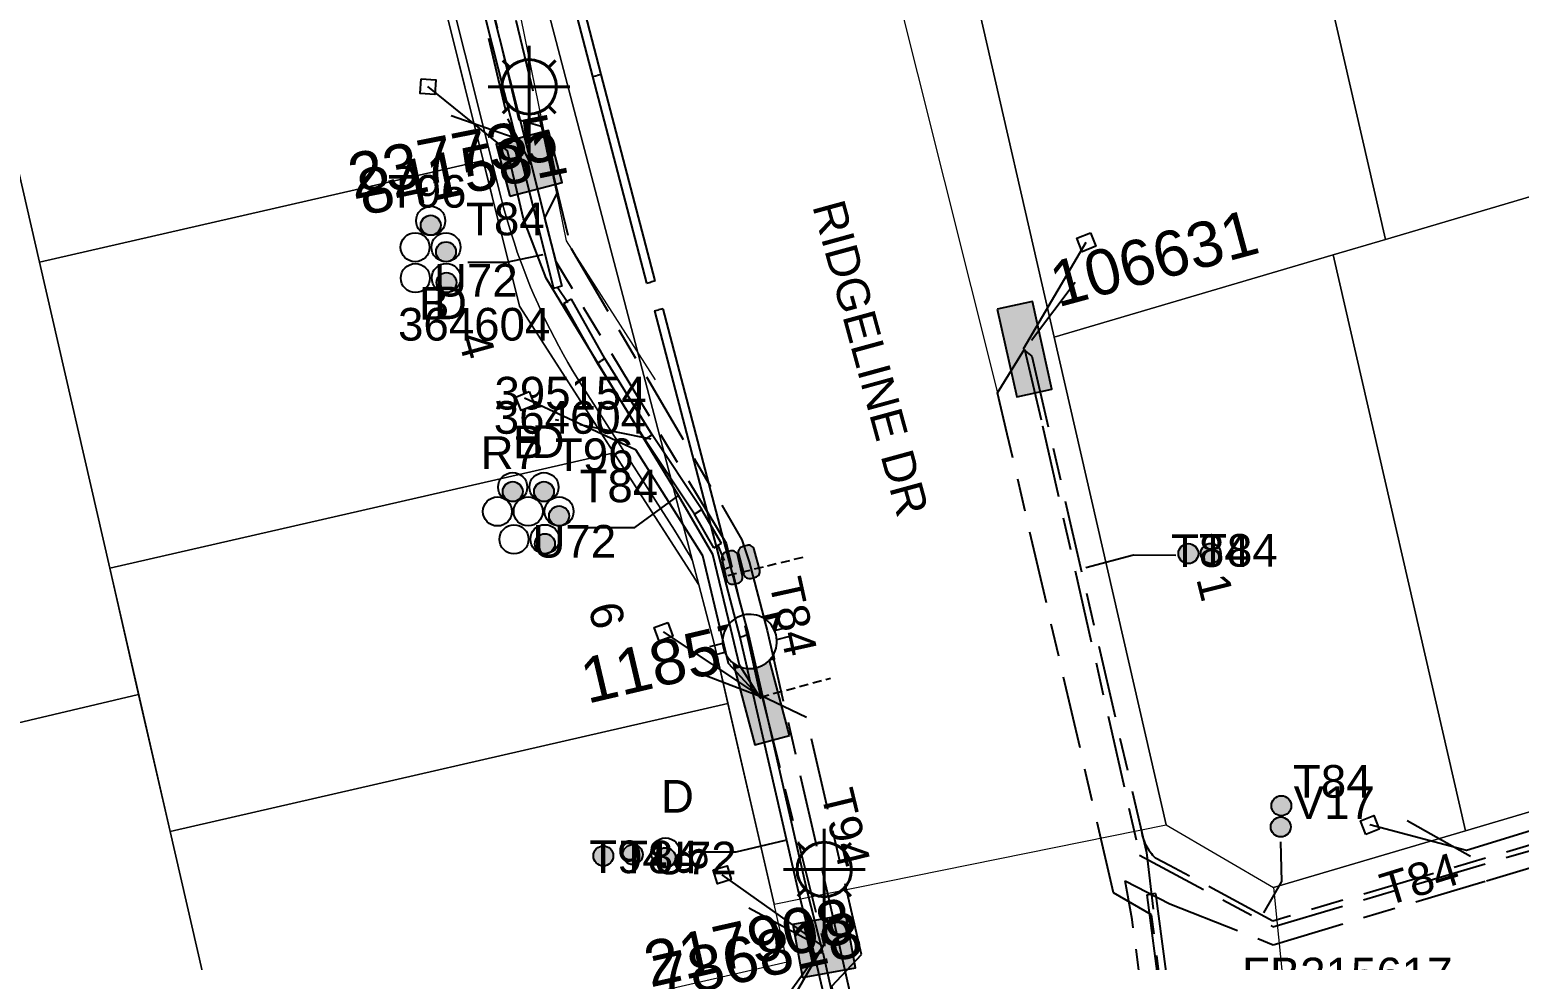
# Model space of a CAD drawing. Header units: metres. Extents: x 303957 to 307239, y 6268736 to 6272503.
# Drawn here: x 305630.4 to 305712.5, y 6269587.2 to 6269638.4 of the extents above; entities that cross this region are included whole.
import ezdxf
from ezdxf.enums import TextEntityAlignment as Align

# ---------------------------------------------------------------- set-up
doc = ezdxf.new("R2010")
doc.units = ezdxf.units.M
doc.linetypes.add('Cable Exist UG', pattern=[8.2, 4, -1.2, 1.8, -1.2])
doc.linetypes.add('DASHED', pattern=[0.75, 0.5, -0.25])
doc.layers.get('0').update_dxf_attribs({"color": 6})
for name, color, linetype, lineweight in [('Cadastre Land Parcels_SP_EXT', 9, 'Continuous', 5), ('Cadastre Roads_SP_EXT', 9, 'Continuous', 5), ('Cadastre Roads_SP_NEW', 2, 'Continuous', 5)]:
    doc.layers.add(name, color=color, linetype=linetype, lineweight=lineweight)
for name, color, linetype in [('Duct_SP_EXT', 7, 'Continuous'), ('Equip_HV_EXT', 7, 'Continuous'), ('Equip_LV_EXT', 7, 'Continuous'), ('Equip_SP_SL_EXT', 7, 'Continuous'), ('Mains_HV_EXT', 7, 'Continuous'), ('Mains_LV_EXT', 7, 'Continuous'), ('Mains_SL_EXT', 7, 'Continuous'), ('Services_SP_EXT', 7, 'Continuous'), ('SupportsUG_SP_LV_EXT', 7, 'Continuous'), ('SupportsUG_SP_LV_SL_EXT', 7, 'Continuous'), ('Trench_SP_EXT', 7, 'Continuous')]:
    doc.layers.add(name, color=color, linetype=linetype)
doc.layers.add('UNKNOWN_FEATURES', color=1, linetype='DASHED', plot=False)
doc.styles.add('COLUMN_LABEL', font='arial.ttf')
doc.styles.add('iecARIAL', font='arial.ttf', dxfattribs={"height": 2})
doc.styles.add('POLE_LABEL', font='arial.ttf')
doc.styles.get("Standard").update_dxf_attribs({"font": 'arial.ttf'})

# ---------------------------------------------------------------- blocks, each defined once
blk = doc.blocks.new('COLUMN_EXT')
blk.add_hatch(color=256).paths.add_polyline_path([(-1.485, 1.485), (-1.485, -1.485), (1.485, -1.485), (1.485, 1.485)])
blk.add_lwpolyline([(-1.485, -1.485), (1.485, -1.485), (1.485, 1.485), (-1.485, 1.485)], close=True)
for tag, height, style, flags, p in [('ASSET_NUM', 2.5, 'COLUMN_LABEL', 8, (2, 2)), ('STRUCTURE_PLANT_NUMBER', 0.2, 'POLE_LABEL', 9, (1.813, 0.031)), ('STREET_CODE', 0.2, 'COLUMN_LABEL', 9, (1.813, -0.2))]:
    blk.add_attdef(tag, text='', height=height, dxfattribs=dict(style=style, flags=flags)).set_placement(p, align=Align.MIDDLE_LEFT)
at = {"flags": 9}
for tag, p in [('OWNED_BY', (1.813, -0.6)), ('STATE', (1.813, -0.8)), ('COLUMN_TYPE', (1.813, -0.4)), ('STREETNAME', (1.813, -1.6)), ('USAGE', (1.813, -1)), ('LEGEND', (1.813, -1.2)), ('LOCATION', (1.813, -1.4)), ('SUBURB', (1.813, -1.8)), ('NOTES', (1.813, -2))]:
    blk.add_attdef(tag, text='', height=0.2, dxfattribs=at).set_placement(p, align=Align.MIDDLE_LEFT)
at = {"flags": 1}
blk.add_attdef('Z', (1.813, -2.351), '', height=0.2, dxfattribs=at)
blk = doc.blocks.new('PILLAR_EXT')
blk.add_hatch(color=256).paths.add_polyline_path([(-2.475, 0.99), (-2.475, -0.99), (2.475, -0.99), (2.475, 0.99)])
blk.add_lwpolyline([(-2.475, -0.99), (2.475, -0.99), (2.475, 0.99), (-2.475, 0.99)], close=True)
at = {"style": 'iecARIAL', "flags": 8}
blk.add_attdef('ASSET_NUM', (1.5, 3.5), '', height=2.5, dxfattribs=at)
for tag, p, flags in [('OWNED_BY', (0, -0.2), 9), ('STATE', (0, -0.4), 9), ('SUPPORT_TYPE', (0, -0.6), 9), ('USAGE', (0, -0.8), 9), ('LEGEND', (0, -1), 9), ('STREETNAME', (0, -1.8), 9), ('LOCATION', (0, -1.2), 9), ('NOTES', (0, -1.4), 9), ('PARENT', (0, -1.6), 9), ('SUBURB', (0, -2), 1)]:
    blk.add_attdef(tag, p, '', height=0.2, dxfattribs=dict(flags=flags))
blk = doc.blocks.new('DUCT_EXT')
blk.add_circle((0, 0.8), 0.8)
at = {"flags": 1}
blk.add_attdef('Z', (0, 0), '', height=0.2, dxfattribs=at)
at = {"flags": 9}
for tag, p in [('DUCT_CODE', (0, 0)), ('XSECT_TYPE', (0, -0.2)), ('STATE', (0, -0.6)), ('FB_REFERENCE', (0, -0.4)), ('NOTES', (0, -0.8))]:
    blk.add_attdef(tag, text='', height=0.2, dxfattribs=at).set_placement(p, align=Align.MIDDLE_LEFT)
blk = doc.blocks.new('SL_LANTERN_EXT')
at = {"lineweight": 40}
for p, q in [((0, 1.968), (0, 6.468)), ((-1.459, 5.676), (-1.061, 5.278)), ((1.458, 5.676), (1.06, 5.278)), ((-2.25, 4.218), (2.25, 4.218)), ((-1.459, 2.759), (-1.061, 3.157)), ((0, 0), (0, 2.721)), ((1.458, 2.759), (1.06, 3.157))]:
    blk.add_line(p, q, dxfattribs=at)
blk.add_circle((0, 4.218), 1.5, dxfattribs=at)
at = {"style": 'iecARIAL', "flags": 8}
blk.add_attdef('ASSET_NUM', (1.5, 1.5), '', height=2.5, dxfattribs=at)
for tag, p, height, flags in [('CONSTRUCTED_VOLTAGE', (0.981, -0.653), 0.2, 9), ('CONTROL_TYPE', (0.981, -0.853), 0.2, 9), ('LNUMBER', (2.181, -3.253), 2.5, 8), ('OPERATING_VOLTAGE', (0.981, -1.653), 0.2, 9), ('LANTERN_PURPOSE', (0.981, -1.053), 0.2, 9), ('LANTERN_TYPE', (0.981, -1.253), 0.2, 9), ('NO_PHASES', (0.981, -1.453), 0.2, 9), ('ORIENTATION', (0.981, -1.853), 0.2, 9), ('OWNED_BY', (0.981, -2.053), 0.2, 9), ('STATE', (0.981, -2.253), 0.2, 9), ('CEXIST', (0.981, -2.653), 0.2, 9), ('USAGE', (0.981, -2.453), 0.2, 9), ('CNEW', (0.981, -2.853), 0.2, 9), ('CNUMBER', (0.981, -3.053), 0.2, 9), ('CREMOVE', (0.981, -3.253), 0.2, 9), ('CREPLACE', (0.981, -3.453), 0.2, 9), ('LKINGHEIGHT', (0.981, -3.653), 0.2, 9), ('LBRACKET', (0.981, -3.853), 0.2, 9), ('LBRACKETVOCAB', (0.981, -4.053), 0.2, 9), ('LCATEGORY', (0.981, -4.253), 0.2, 9), ('LCHARGE1', (0.981, -4.453), 0.2, 9), ('LCHARGE1PERCENT', (0.981, -4.653), 0.2, 9), ('LCHARGE2', (0.981, -4.853), 0.2, 9), ('LCHARGE2PERCENT', (0.981, -5.053), 0.2, 9), ('LCHARGE3', (0.981, -5.253), 0.2, 9), ('LCHARGE3PERCENT', (0.981, -5.453), 0.2, 9), ('LEXIST', (0.981, -5.653), 0.2, 9), ('LLAMP', (0.981, -5.853), 0.2, 9), ('LLAMPVOCAB', (0.981, -6.053), 0.2, 9), ('LMAST', (0.981, -6.253), 0.2, 9), ('LMASTVOCAB', (0.981, -6.453), 0.2, 9), ('LNEW', (0.981, -6.653), 0.2, 9), ('LANTNUMBER', (0.981, -6.853), 0.2, 9), ('LOUTREACH', (0.981, -7.253), 0.2, 9), ('LOUTREACHVOCAB', (0.981, -7.453), 0.2, 9), ('LRATECODE', (0.981, -7.653), 0.2, 9), ('LREMOVE', (0.981, -7.853), 0.2, 9), ('LREPLACE', (0.981, -8.053), 0.2, 9), ('LTYPE', (0.981, -8.253), 0.2, 9), ('LTYPEVOCAB', (0.981, -8.453), 0.2, 9), ('LEGEND', (0.981, -8.653), 0.2, 9), ('LOCATION', (0.981, -8.853), 0.2, 9), ('NOTES', (0.981, -9.053), 0.2, 9), ('STREETNAME', (0.981, -9.253), 0.2, 9), ('SUBURB', (0.981, -9.453), 0.2, 1)]:
    blk.add_attdef(tag, p, '', height=height, dxfattribs=dict(flags=flags))
blk = doc.blocks.new('CCP_EXT')
at = {"flags": 9}
for tag, p in [('USAGE', (0, -1.2)), ('LEGEND', (0, -1.4)), ('LIFE_SUPPORT', (0, -1.6)), ('STATE', (0, -1.8)), ('NOTES', (0, -2))]:
    blk.add_attdef(tag, text='', height=0.2, dxfattribs=at).set_placement(p, align=Align.MIDDLE_LEFT)
blk.add_wipeout([(0, 0.566), (0.566, 0), (0, -0.566), (-0.566, 0)])
blk.add_lwpolyline([(-0.566, 0), (0, 0.566), (0.566, 0), (0, -0.566), (-0.566, 0)])
at = {"flags": 1}
blk.add_attdef('Z', (0, 0), '', height=0.2, dxfattribs=at)
at = {"flags": 9}
for tag, p in [('CCP_TYPE', (0, 0)), ('OPERATING_VOLTAGE', (0, -0.6)), ('ORIENTATION', (0, -0.8)), ('CONSTRUCTED_VOLTAGE', (0, -0.2)), ('NO_PHASES', (0, -0.4)), ('OWNED_BY', (0, -1))]:
    blk.add_attdef(tag, text='', height=0.2, dxfattribs=at).set_placement(p, align=Align.MIDDLE_LEFT)
blk = doc.blocks.new('LV_STJ_EXT')
h = blk.add_hatch(color=256)
edge = h.paths.add_edge_path()
edge.add_ellipse((-0.586, 0.131), major_axis=(0.226, 0.226), ratio=1, start_angle=44.99996, end_angle=135)
edge.add_line((-0.906, 0.131), (-0.906, -0.131))
edge.add_ellipse((-0.586, -0.131), major_axis=(0.226, 0.226), ratio=1, start_angle=134.99996, end_angle=225)
edge.add_line((-0.586, -0.451), (0.586, -0.451))
edge.add_ellipse((0.586, -0.131), major_axis=(-0.226, 0.226), ratio=1, start_angle=134.99996, end_angle=225)
edge.add_line((0.906, -0.131), (0.906, 0.131))
edge.add_ellipse((0.586, 0.131), major_axis=(-0.226, 0.226), ratio=1, start_angle=224.99996, end_angle=315)
edge.add_line((0.586, 0.451), (-0.586, 0.451))
blk.add_lwpolyline([(-0.906, 0.131), (-0.906, -0.131, 0.414214), (-0.586, -0.451), (0.586, -0.451, 0.414214), (0.906, -0.131), (0.906, 0.131, 0.414214), (0.586, 0.451), (-0.586, 0.451, 0.414214)], format="xyb", close=True)
at = {"flags": 1}
blk.add_attdef('Z', (0, 0), '', height=0.2, dxfattribs=at)
at = {"flags": 9}
for tag, p in [('ORIENTATION', (0, 0)), ('USAGE', (0, -0.2)), ('LEGEND', (0, -0.4)), ('NOTES', (0, -0.6))]:
    blk.add_attdef(tag, text='', height=0.2, dxfattribs=at).set_placement(p, align=Align.MIDDLE_LEFT)
blk = doc.blocks.new('HV_STJ_EXT')
h = blk.add_hatch(color=256)
edge = h.paths.add_edge_path()
edge.add_ellipse((-0.586, 0.131), major_axis=(0.226, 0.226), ratio=1, start_angle=44.99996, end_angle=135)
edge.add_line((-0.906, 0.131), (-0.906, -0.131))
edge.add_ellipse((-0.586, -0.131), major_axis=(0.226, 0.226), ratio=1, start_angle=134.99996, end_angle=225)
edge.add_line((-0.586, -0.451), (0.586, -0.451))
edge.add_ellipse((0.586, -0.131), major_axis=(-0.226, 0.226), ratio=1, start_angle=134.99996, end_angle=225)
edge.add_line((0.906, -0.131), (0.906, 0.131))
edge.add_ellipse((0.586, 0.131), major_axis=(-0.226, 0.226), ratio=1, start_angle=224.99996, end_angle=315)
edge.add_line((0.586, 0.451), (-0.586, 0.451))
blk.add_lwpolyline([(-0.906, 0.131), (-0.906, -0.131, 0.414214), (-0.586, -0.451), (0.586, -0.451, 0.414214), (0.906, -0.131), (0.906, 0.131, 0.414214), (0.586, 0.451), (-0.586, 0.451, 0.414214)], format="xyb", close=True)
for tag, flags, p in [('ORIENTATION', 9, (1.5, 0)), ('Z', 1, (1.5, -0.8)), ('USAGE', 9, (1.5, -0.2)), ('LEGEND', 9, (1.5, -0.4)), ('NOTES', 9, (1.5, -0.6))]:
    blk.add_attdef(tag, text='', height=0.2, dxfattribs=dict(flags=flags)).set_placement(p, align=Align.MIDDLE_LEFT)
blk = doc.blocks.new('LV_UG_LINKS_OPEN_EXT')
blk.add_wipeout([(-0.249, 1.473), (-0.432, 1.43), (-0.608, 1.365), (-0.774, 1.278), (-0.928, 1.171), (-1.067, 1.045), (-1.19, 0.903), (-1.294, 0.747), (-1.377, 0.579), (-1.439, 0.402), (-1.478, 0.218), (-1.494, 0.031), (-1.486, -0.156), (-1.455, -0.341), (-1.4, -0.521), (-1.324, -0.692), (-1.227, -0.853), (-1.11, -1), (-0.976, -1.131), (-0.827, -1.244), (-0.664, -1.338), (-0.491, -1.411), (-0.311, -1.461), (-0.125, -1.489), (0.062, -1.493), (0.249, -1.473), (0.432, -1.43), (0.608, -1.365), (0.774, -1.278), (0.928, -1.171), (1.067, -1.045), (1.19, -0.903), (1.294, -0.747), (1.377, -0.579), (1.439, -0.402), (1.478, -0.218), (1.494, -0.031), (1.486, 0.156), (1.455, 0.341), (1.4, 0.521), (1.324, 0.692), (1.227, 0.853), (1.11, 1), (0.976, 1.131), (0.827, 1.244), (0.664, 1.338), (0.491, 1.411), (0.311, 1.461), (0.125, 1.489), (-0.062, 1.493)])
for p, q in [((-0.249, 1.473), (-0.249, 2.22)), ((0.249, 1.473), (0.249, 2.22)), ((-0.249, -1.473), (-0.249, -2.22)), ((0.249, -1.473), (0.249, -2.22))]:
    blk.add_line(p, q)
blk.add_lwpolyline([(0, -1.494, 1), (0, 1.494, 1)], format="xyb", close=True)
at = {"flags": 9}
for tag, p in [('ACTUAL_STATUS', (0, 0)), ('OPERATING_VOLTAGE', (0, -0.6)), ('ORIENTATION', (0, -0.8)), ('CONSTRUCTED_VOLTAGE', (0, -0.2)), ('NO_PHASES', (0, -0.4)), ('STATE', (0, -1)), ('SWITCH_TYPE', (0, -1.2)), ('USAGE', (0, -1.4)), ('NOTES', (0, -1.6))]:
    blk.add_attdef(tag, text='', height=0.2, dxfattribs=at).set_placement(p, align=Align.MIDDLE_LEFT)
at = {"flags": 1}
blk.add_attdef('Z', (0, 0), '', height=0.2, dxfattribs=at)
blk = doc.blocks.new('CABLE_LARGE_EXT')
h = blk.add_hatch(color=256)
edge = h.paths.add_edge_path()
edge.add_arc((0, 0.55), 0.55, 0, 360)
blk.add_circle((0, 0.55), 0.55)
at = {"flags": 1}
blk.add_attdef('Z', (0, 0), '', height=0.2, dxfattribs=at)
at = {"flags": 9}
for tag, p in [('COND_CODE', (0, 0)), ('XSECT_SIZE', (0, -0.6)), ('STATE', (0, -0.4)), ('FB_REFERENCE', (0, -0.2)), ('NOTES', (0, -0.8))]:
    blk.add_attdef(tag, text='', height=0.2, dxfattribs=at).set_placement(p, align=Align.MIDDLE_LEFT)

msp = doc.modelspace()

# ---------------------------------------------------------------- linework, layer by layer
at = {"layer": 'Cadastre Land Parcels_SP_EXT', "linetype": 'Continuous'}
for points in [[(305716.648, 6269630.305), (305722.411, 6269632.008), (305712.932, 6269673.316), (305765.713, 6269689.238), (305764.817, 6269693.144), (305712.037, 6269677.225), (305695.684, 6269667.995), (305705.115, 6269626.897), (305716.648, 6269630.305)], [(305702.234, 6269626.046), (305705.115, 6269626.897), (305695.684, 6269667.995), (305683.417, 6269661.071), (305679.565, 6269653.291), (305682.46, 6269640.67), (305686.86, 6269621.504), (305702.234, 6269626.046)], [(305655.396, 6269631.253), (305649.846, 6269653.514), (305646.686, 6269655.285), (305625.563, 6269649.043), (305630.936, 6269625.652), (305655.396, 6269631.253)], [(305636.408, 6269601.824), (305634.812, 6269608.777), (305630.936, 6269625.652), (305625.563, 6269649.043), (305577.628, 6269634.877), (305587.151, 6269590.197), (305636.408, 6269601.824)], [(305662.598, 6269615.134), (305657.401, 6269623.212), (305655.396, 6269631.253), (305630.936, 6269625.652), (305634.812, 6269608.777), (305662.598, 6269615.134)], [(305723.931, 6269598.568), (305716.648, 6269630.305), (305705.115, 6269626.897), (305702.234, 6269626.046), (305709.516, 6269594.309), (305723.931, 6269598.568)], [(305709.516, 6269594.309), (305702.234, 6269626.046), (305686.86, 6269621.504), (305693.024, 6269594.641), (305698.938, 6269591.184), (305709.516, 6269594.309)], [(305668.884, 6269601.32), (305668.122, 6269604.642), (305667.277, 6269607.863), (305662.598, 6269615.134), (305634.812, 6269608.777), (305638.141, 6269594.28), (305668.884, 6269601.32)], [(305672.149, 6269587.096), (305671.422, 6269590.268), (305668.884, 6269601.32), (305638.141, 6269594.28), (305641.411, 6269580.041), (305672.149, 6269587.096)]]:
    msp.add_lwpolyline(points, close=True, dxfattribs=at)
for points in [[(305649.846, 6269653.514), (305657.401, 6269623.212), (305667.277, 6269607.863), (305666.927, 6269609.194), (305666.927, 6269609.194), (305666.739, 6269609.537), (305666.546, 6269609.875), (305666.347, 6269610.212), (305666.144, 6269610.545), (305665.935, 6269610.876), (305660.866, 6269618.801), (305660.591, 6269619.237), (305660.323, 6269619.677), (305660.061, 6269620.12), (305659.807, 6269620.569), (305659.558, 6269621.02), (305659.316, 6269621.476), (305659.081, 6269621.934), (305658.854, 6269622.395), (305658.632, 6269622.861), (305658.418, 6269623.328), (305658.209, 6269623.8), (305658.009, 6269624.275), (305657.815, 6269624.752), (305657.628, 6269625.232), (305657.45, 6269625.715), (305657.276, 6269626.2), (305657.112, 6269626.689), (305656.954, 6269627.178), (305656.803, 6269627.671), (305656.658, 6269628.166), (305656.523, 6269628.662), (305656.394, 6269629.161), (305650.357, 6269653.228)], [(305650.357, 6269653.228), (305656.394, 6269629.161), (305656.523, 6269628.662), (305656.658, 6269628.166), (305656.803, 6269627.671), (305656.954, 6269627.178), (305657.112, 6269626.689), (305657.276, 6269626.2), (305657.45, 6269625.715), (305657.628, 6269625.232), (305657.815, 6269624.752), (305658.009, 6269624.275), (305658.209, 6269623.8), (305658.418, 6269623.328), (305658.632, 6269622.861), (305658.854, 6269622.395), (305659.081, 6269621.934), (305659.316, 6269621.476), (305659.558, 6269621.02), (305659.807, 6269620.569), (305660.061, 6269620.12), (305660.323, 6269619.677), (305660.591, 6269619.237), (305660.866, 6269618.801), (305665.935, 6269610.876), (305666.144, 6269610.545), (305666.347, 6269610.212), (305666.546, 6269609.875), (305666.739, 6269609.537), (305666.927, 6269609.194), (305660.025, 6269635.496), (305660.025, 6269635.496), (305656.238, 6269649.933)], [(305666.476, 6269470.868), (305662.898, 6269486.465), (305659.319, 6269502.062), (305657.028, 6269512.045), (305655.738, 6269517.659), (305652.156, 6269533.255), (305648.575, 6269548.85), (305644.993, 6269564.445), (305641.411, 6269580.041), (305638.141, 6269594.28), (305636.408, 6269601.824), (305587.151, 6269590.197), (305577.628, 6269634.877), (305577.628, 6269634.877), (305565.027, 6269631.153), (305588.358, 6269485.202), (305608.216, 6269360.98)]]:
    msp.add_lwpolyline(points, dxfattribs=at)
at = {"layer": 'Duct_SP_EXT'}
for p, q in [((305661.437, 6269635.867), (305660.263, 6269640.344)), ((305661.902, 6269635.988), (305660.727, 6269640.466)), ((305661.437, 6269635.867), (305661.669, 6269635.928)), ((305664.406, 6269624.487), (305661.437, 6269635.867)), ((305661.902, 6269635.988), (305661.669, 6269635.928)), ((305664.871, 6269624.608), (305661.902, 6269635.988)), ((305657.56, 6269630.998), (305657.792, 6269631.057)), ((305657.56, 6269630.998), (305657.792, 6269631.057)), ((305657.56, 6269630.998), (305659.271, 6269624.212)), ((305658.025, 6269631.116), (305657.792, 6269631.057)), ((305658.025, 6269631.116), (305657.792, 6269631.057)), ((305658.025, 6269631.116), (305659.736, 6269624.33)), ((305659.271, 6269624.212), (305659.503, 6269624.271)), ((305659.736, 6269624.33), (305659.503, 6269624.271)), ((305664.406, 6269624.487), (305664.638, 6269624.548)), ((305664.871, 6269624.608), (305664.638, 6269624.548)), ((305659.837, 6269623.37), (305660.046, 6269623.488)), ((305661.692, 6269620.086), (305659.837, 6269623.37)), ((305660.255, 6269623.606), (305660.046, 6269623.488)), ((305662.105, 6269620.33), (305660.255, 6269623.606)), ((305664.827, 6269622.959), (305665.059, 6269623.02)), ((305664.827, 6269622.959), (305668.564, 6269608.71)), ((305665.291, 6269623.081), (305665.059, 6269623.02)), ((305665.291, 6269623.081), (305669.029, 6269608.832)), ((305661.692, 6269620.086), (305661.899, 6269620.208)), ((305661.695, 6269620.081), (305661.692, 6269620.086)), ((305661.695, 6269620.081), (305661.899, 6269620.208)), ((305664.298, 6269615.871), (305661.695, 6269620.081)), ((305662.103, 6269620.334), (305661.899, 6269620.208)), ((305662.105, 6269620.33), (305661.899, 6269620.208)), ((305664.702, 6269616.13), (305662.103, 6269620.334)), ((305662.103, 6269620.334), (305662.105, 6269620.33)), ((305664.298, 6269615.871), (305664.5, 6269616)), ((305664.702, 6269616.13), (305664.5, 6269616)), ((305667.441, 6269612.008), (305664.702, 6269616.13)), ((305667.034, 6269611.754), (305664.298, 6269615.871)), ((305667.031, 6269611.76), (305667.238, 6269611.881)), ((305667.034, 6269611.754), (305667.238, 6269611.881)), ((305667.441, 6269612.008), (305667.238, 6269611.881)), ((305667.445, 6269612.002), (305667.238, 6269611.881)), ((305667.445, 6269612.002), (305667.441, 6269612.008)), ((305668.527, 6269610.152), (305667.445, 6269612.002)), ((305668.112, 6269609.909), (305667.031, 6269611.76)), ((305667.031, 6269611.76), (305667.034, 6269611.754)), ((305668.112, 6269609.909), (305668.319, 6269610.031)), ((305668.527, 6269610.152), (305668.319, 6269610.031)), ((305668.564, 6269608.71), (305668.797, 6269608.771)), ((305668.564, 6269608.71), (305668.797, 6269608.771)), ((305669.029, 6269608.832), (305668.797, 6269608.771)), ((305669.029, 6269608.832), (305668.797, 6269608.771)), ((305672.77, 6269590.919), (305673.003, 6269590.976)), ((305672.77, 6269590.919), (305673.631, 6269587.534)), ((305673.236, 6269591.032), (305673.003, 6269590.976)), ((305673.236, 6269591.032), (305674.097, 6269587.652)), ((305691.967, 6269590.793), (305692.205, 6269590.824)), ((305691.967, 6269590.793), (305694.731, 6269569.773)), ((305692.443, 6269590.856), (305692.205, 6269590.824)), ((305692.443, 6269590.856), (305695.207, 6269569.836)), ((305673.631, 6269587.534), (305673.864, 6269587.593)), ((305673.637, 6269587.504), (305673.871, 6269587.558)), ((305673.637, 6269587.504), (305676.301, 6269575.95)), ((305674.097, 6269587.652), (305673.864, 6269587.593)), ((305674.105, 6269587.612), (305673.871, 6269587.558)), ((305674.105, 6269587.612), (305676.769, 6269576.058))]:
    msp.add_line(p, q, dxfattribs=at)
for points in [[(305654.549, 6269625.641), (305656.674, 6269625.648), (305658.694, 6269626.067)], [(305660.551, 6269611.03), (305663.743, 6269611.03), (305666.145, 6269612.773)], [(305693.562, 6269609.479), (305691.227, 6269609.495), (305688.612, 6269608.81)], [(305666.715, 6269593.161), (305669.333, 6269593.161), (305672.059, 6269593.797)], [(305699.323, 6269593.709), (305699.383, 6269591.525), (305698.393, 6269589.801)]]:
    msp.add_lwpolyline(points, dxfattribs=at)
at = {"layer": 'Mains_LV_EXT', "linetype": 'Cable Exist UG'}
for points in [[(305697.595, 6269557.139), (305695.066, 6269558.857), (305695.066, 6269558.857), (305694.754, 6269560.094), (305692.71, 6269569.334), (305694.432, 6269572.374), (305692.229, 6269589.682), (305690.135, 6269590.891), (305690.135, 6269590.891), (305684.27, 6269616.175), (305683.738, 6269618.448), (305685.229, 6269620.851)], [(305697.595, 6269557.139), (305695.955, 6269557.468), (305681.476, 6269555.529), (305674.604, 6269585.758), (305676.243, 6269587.502), (305676.243, 6269587.502), (305673.208, 6269600.563), (305670.684, 6269601.763)], [(305670.763, 6269601.674), (305674.189, 6269587.962)]]:
    msp.add_lwpolyline(points, dxfattribs=at)
at = {"layer": 'Services_SP_EXT'}
msp.add_lwpolyline([(305674.132, 6269587.983), (305670.727, 6269582.103)], dxfattribs=at)
at = {"layer": 'Trench_SP_EXT', "linetype": 'Cable Exist UG'}
for points in [[(305657.411, 6269632.385), (305653.287, 6269633.834)], [(305659.495, 6269624.275), (305660.059, 6269623.428)], [(305688.01, 6269624.528), (305685.138, 6269620.705)], [(305685.2, 6269620.787), (305685.627, 6269620.463), (305685.627, 6269620.463), (305691.939, 6269593.122), (305692.313, 6269590.001)], [(305664.658, 6269615.886), (305659.381, 6269616.963)], [(305668.691, 6269609.206), (305668.343, 6269610.031)], [(305670.685, 6269601.699), (305666.07, 6269603.474)], [(305706.308, 6269594.877), (305710.219, 6269592.684)], [(305670.024, 6269590.07), (305674.075, 6269587.886), (305671.37, 6269584.138)]]:
    msp.add_lwpolyline(points, dxfattribs=at)
at = {"layer": 'UNKNOWN_FEATURES'}
for points in [[(305673.002, 6269609.373), (305668.862, 6269608.364)], [(305670.656, 6269601.676), (305674.531, 6269602.725)]]:
    msp.add_lwpolyline(points, dxfattribs=at)

# ---------------------------------------------------------------- block references
at = {"layer": 'Duct_SP_EXT'}
for name, p in [('DUCT_EXT', (305652.502, 6269627.124)), ('CABLE_LARGE_EXT', (305652.502, 6269627.124)), ('DUCT_EXT', (305651.643, 6269625.664)), ('DUCT_EXT', (305653.346, 6269625.664)), ('CABLE_LARGE_EXT', (305653.346, 6269625.664)), ('DUCT_EXT', (305651.657, 6269623.968)), ('DUCT_EXT', (305653.361, 6269623.973)), ('CABLE_LARGE_EXT', (305653.371, 6269623.968)), ('DUCT_EXT', (305657.021, 6269612.451)), ('CABLE_LARGE_EXT', (305657.021, 6269612.451)), ('DUCT_EXT', (305658.745, 6269612.451)), ('CABLE_LARGE_EXT', (305658.745, 6269612.451)), ('DUCT_EXT', (305656.18, 6269611.108)), ('DUCT_EXT', (305657.875, 6269611.11)), ('DUCT_EXT', (305659.578, 6269611.11)), ('CABLE_LARGE_EXT', (305659.578, 6269611.11)), ('DUCT_EXT', (305657.092, 6269609.575)), ('DUCT_EXT', (305658.795, 6269609.58)), ('CABLE_LARGE_EXT', (305658.795, 6269609.58)), ('CABLE_LARGE_EXT', (305694.254, 6269609.035)), ('CABLE_LARGE_EXT', (305695.486, 6269609.048)), ('CABLE_LARGE_EXT', (305699.376, 6269595.144)), ('CABLE_LARGE_EXT', (305699.343, 6269593.976)), ('DUCT_EXT', (305665.445, 6269592.32)), ('CABLE_LARGE_EXT', (305662.015, 6269592.382)), ('CABLE_LARGE_EXT', (305663.637, 6269592.455)), ('CABLE_LARGE_EXT', (305665.444, 6269592.28))]:
    msp.add_blockref(name, p, dxfattribs=at)
at = {"layer": 'Equip_HV_EXT', "rotation": 284.703729439723}
msp.add_blockref('HV_STJ_EXT', (305670.046, 6269609.129), dxfattribs=at)
at = {"layer": 'Equip_LV_EXT', "rotation": 282.5288078683161}
msp.add_blockref('LV_STJ_EXT', (305669.115, 6269608.818), dxfattribs=at)
at = {"layer": 'Equip_SP_SL_EXT'}
ref = msp.add_blockref('SL_LANTERN_EXT', (305657.928, 6269631.087), dxfattribs=at)
ref.add_attrib('ASSET_NUM', '237735', dxfattribs={"layer": '0', "height": 2.5, "rotation": 11.20102, "style": 'iecARIAL'}).set_placement((305659.428, 6269632.587), align=Align.MIDDLE_RIGHT)
ref = msp.add_blockref('SL_LANTERN_EXT', (305674.189, 6269587.962), dxfattribs=at)
ref.add_attrib('ASSET_NUM', '217908', dxfattribs={"layer": '0', "height": 2.5, "rotation": 12.72436, "style": 'iecARIAL'}).set_placement((305675.689, 6269589.462), align=Align.MIDDLE_RIGHT)
at = {"layer": 'SupportsUG_SP_LV_EXT'}
ref = msp.add_blockref('PILLAR_EXT', (305685.229, 6269620.851), dxfattribs=dict(at, rotation=282.5197737391762))
ref.add_attrib('ASSET_NUM', '106631', dxfattribs={"layer": '0', "height": 2.5, "rotation": 15.15909, "style": 'iecARIAL'}).set_placement((305686.729, 6269624.351), align=Align.MIDDLE_LEFT)
ref = msp.add_blockref('PILLAR_EXT', (305670.685, 6269601.699), dxfattribs=dict(at, rotation=105.0132241481822))
ref.add_attrib('ASSET_NUM', '118577', dxfattribs={"layer": '0', "height": 2.5, "rotation": 13.28668, "style": 'iecARIAL'}).set_placement((305672.185, 6269605.199), align=Align.MIDDLE_RIGHT)
at = {"layer": 'SupportsUG_SP_LV_SL_EXT'}
ref = msp.add_blockref('COLUMN_EXT', (305657.928, 6269631.087), dxfattribs=dict(at, rotation=14.58891892608394))
ref.add_attrib('ASSET_NUM', '841581', dxfattribs={"layer": '0', "height": 2.5, "rotation": 11.9331, "style": 'COLUMN_LABEL'}).set_placement((305659.928, 6269631.837), align=Align.MIDDLE_RIGHT)
ref = msp.add_blockref('COLUMN_EXT', (305674.189, 6269587.962), dxfattribs=dict(at, rotation=280.3253371655328))
ref.add_attrib('ASSET_NUM', '786818', dxfattribs={"layer": '0', "height": 2.5, "rotation": 12.72436, "style": 'COLUMN_LABEL'}).set_placement((305676.189, 6269588.712), align=Align.MIDDLE_RIGHT)

# ---------------------------------------------------------------- texts
at = {"layer": 'Cadastre Land Parcels_SP_EXT', "linetype": 'Continuous'}
for s, rotation, p in [('4', 285.34528, (305653.975, 6269621.516)), ('1', 283.9741, (305694.675, 6269608.202)), ('6', 283.9741, (305661.17, 6269606.651)), ('8', 283.99156, (305665.798, 6269593.126))]:
    msp.add_text(s, height=1.8, rotation=rotation, dxfattribs=at).set_placement(p)
at = {"layer": 'Cadastre Roads_SP_EXT'}
msp.add_text('RIDGELINE DR', height=1.8, rotation=285.30085, dxfattribs=at).set_placement((305673.52, 6269628.741))
at = {"layer": 'Duct_SP_EXT'}
for s, p in [('T96', (305650.139, 6269628.647)), ('T84', (305654.452, 6269627.127)), ('U72', (305652.684, 6269623.751)), ('B', (305651.856, 6269622.469)), ('D', (305652.684, 6269622.502)), ('364604', (305650.703, 6269621.323)), ('395154', (305656.015, 6269617.526)), ('364604', (305655.978, 6269616.19)), ('R7', (305655.254, 6269614.253)), ('B', (305657.034, 6269614.842)), ('D', (305658.058, 6269614.859)), ('T96', (305659.346, 6269614.134)), ('T84', (305660.704, 6269612.416)), ('U72', (305658.109, 6269609.364)), ('T84', (305693.3, 6269608.851)), ('T84', (305694.844, 6269608.866)), ('T84', (305700.017, 6269596.137)), ('D', (305665.192, 6269595.315)), ('T94', (305661.236, 6269591.98)), ('T84', (305662.936, 6269591.971)), ('FB315617', (305697.207, 6269585.525))]:
    msp.add_text(s, height=1.8, dxfattribs=at).set_placement(p)
at = {"layer": 'Mains_LV_EXT'}
for s, rotation, p in [('T94', 283.63539, (305673.992, 6269596.381)), ('T84', 17.15922, (305705.182, 6269590.156))]:
    msp.add_text(s, height=1.8, rotation=rotation, dxfattribs=at).set_placement(p)

# ---------------------------------------------------------------- next in the draw order: block references
at = {"layer": 'Services_SP_EXT'}
for p, rotation in [((305652.352, 6269635.315), 311.2988552083741), ((305688.63, 6269626.741), 246.8241270395715), ((305657.706, 6269617.991), 246.7340706976678), ((305665.327, 6269605.282), 244.6805837415748), ((305704.253, 6269594.637), 66.269731954434), ((305668.568, 6269591.894), 331.808466689269)]:
    msp.add_blockref('CCP_EXT', p, dxfattribs=dict(at, rotation=rotation))

# ---------------------------------------------------------------- next in the draw order: linework, layer by layer
at = {"layer": 'Cadastre Roads_SP_EXT', "linetype": 'Continuous'}
msp.add_lwpolyline([(305656.238, 6269649.933), (305660.025, 6269635.496), (305666.927, 6269609.194), (305667.277, 6269607.863), (305668.122, 6269604.642), (305671.422, 6269590.268), (305693.024, 6269594.641), (305693.024, 6269594.641), (305686.859, 6269621.504), (305682.46, 6269640.67)], dxfattribs=at)
msp.add_lwpolyline([(305724.611, 6269582.061), (305748.644, 6269589.164), (305745.531, 6269604.95), (305738.345, 6269602.827), (305723.931, 6269598.568), (305709.516, 6269594.309), (305698.938, 6269591.184), (305700.579, 6269574.958), (305724.611, 6269582.061)], close=True, dxfattribs=at)
at = {"layer": 'Cadastre Roads_SP_NEW', "color": 252, "flags": 128}
msp.add_lwpolyline([(305839.751, 6269722.508), (305722.768, 6269688.538), (305680.903, 6269666.29), (305680.903, 6269666.29, 0.282198), (305674.922, 6269653.611), (305674.922, 6269653.611), (305683.738, 6269618.448)], format="xyb", dxfattribs=at)
at = {"layer": 'Cadastre Roads_SP_NEW', "color": 2, "flags": 128}
msp.add_lwpolyline([(305603.273, 6269653.371), (305638.613, 6269664.832), (305638.613, 6269664.832, -0.418081), (305653.815, 6269657.018), (305653.815, 6269657.018), (305659.97, 6269626.817), (305664.874, 6269619.162)], format="xyb", dxfattribs=at)
at = {"layer": 'Duct_SP_EXT'}
for p, q in [((305651.379, 6269655.513), (305657.56, 6269630.998)), ((305651.797, 6269655.816), (305658.025, 6269631.116))]:
    msp.add_line(p, q, dxfattribs=at)
at = {"layer": 'Mains_HV_EXT', "linetype": 'Cable Exist UG'}
for points in [[(305645.214, 6269659.836), (305653.325, 6269654.918), (305660.239, 6269626.394), (305669.656, 6269610.339), (305670.046, 6269609.129)], [(305724.914, 6269461.089), (305716.61, 6269460.027), (305715.555, 6269465.18), (305715.555, 6269465.18), (305692.802, 6269564.422), (305692.392, 6269566.122), (305691.657, 6269569.488), (305692.918, 6269575.684), (305691.158, 6269589.424), (305690.776, 6269591.551), (305693.241, 6269590.297), (305693.241, 6269590.297), (305698.932, 6269588.034), (305710.676, 6269591.562), (305733.63, 6269598.426), (305733.63, 6269598.426), (305793.518, 6269616.041), (305869.647, 6269638.407)]]:
    msp.add_lwpolyline(points, dxfattribs=at)
at = {"layer": 'Mains_LV_EXT', "linetype": 'Cable Exist UG'}
for points in [[(305669.115, 6269608.818), (305668.803, 6269610.149), (305659.415, 6269625.653), (305658.798, 6269628.071), (305659.462, 6269629.446), (305658.656, 6269633.097), (305657.376, 6269633.476), (305652.455, 6269654.283), (305640.261, 6269661.708), (305640.261, 6269661.708), (305635.204, 6269660.111), (305634.551, 6269658.478), (305605.579, 6269649.714), (305603.164, 6269648.825)], [(305685.229, 6269620.851), (305686.217, 6269616.632), (305686.217, 6269616.632), (305691.565, 6269592.963), (305698.913, 6269589.03), (305724.578, 6269596.63)]]:
    msp.add_lwpolyline(points, dxfattribs=at)
at = {"layer": 'Mains_SL_EXT', "linetype": 'Cable Exist UG'}
msp.add_lwpolyline([(305636.906, 6269659.052), (305638.631, 6269659.166), (305638.631, 6269659.166), (305641.711, 6269660.003), (305651.917, 6269653.937), (305656.735, 6269633.544), (305658.016, 6269631.023)], dxfattribs=at)
at = {"layer": 'Services_SP_EXT'}
for points in [[(305685.177, 6269620.869), (305688.63, 6269626.741)], [(305724.578, 6269596.63), (305720.994, 6269596.728), (305720.994, 6269596.728), (305709.577, 6269593.226), (305704.253, 6269594.637)], [(305674.113, 6269587.962), (305668.568, 6269591.894)]]:
    msp.add_lwpolyline(points, dxfattribs=at)
at = {"layer": 'Trench_SP_EXT', "linetype": 'Cable Exist UG'}
msp.add_lwpolyline([(305720.682, 6269599.105), (305724.525, 6269596.605), (305723.484, 6269596.6), (305723.484, 6269596.6), (305698.9, 6269589.343), (305693.221, 6269592.4), (305692.442, 6269592.807), (305692.442, 6269592.807, -0.169684), (305691.649, 6269594.391)], format="xyb", dxfattribs=at)

# ---------------------------------------------------------------- next in the draw order: texts
at = {"layer": 'Duct_SP_EXT'}
for s, p in [('V17', (305700.054, 6269594.966)), ('U72', (305664.749, 6269591.914))]:
    msp.add_text(s, height=1.8, dxfattribs=at).set_placement(p)

# ---------------------------------------------------------------- next in the draw order: block references
at = {"layer": 'Equip_LV_EXT', "rotation": 284.0824396127857}
msp.add_blockref('LV_UG_LINKS_OPEN_EXT', (305670.083, 6269604.744), dxfattribs=at)

# ---------------------------------------------------------------- next in the draw order: linework, layer by layer
at = {"layer": 'Duct_SP_EXT'}
for p, q in [((305668.564, 6269608.71), (305669.54, 6269604.991)), ((305669.029, 6269608.832), (305670.006, 6269605.106)), ((305669.54, 6269604.991), (305669.773, 6269605.048)), ((305669.54, 6269604.991), (305672.77, 6269590.919)), ((305670.006, 6269605.106), (305669.773, 6269605.048)), ((305670.006, 6269605.106), (305673.236, 6269591.032))]:
    msp.add_line(p, q, dxfattribs=at)
at = {"layer": 'Mains_HV_EXT', "linetype": 'Cable Exist UG'}
msp.add_lwpolyline([(305670.046, 6269609.129), (305671.036, 6269605.359), (305674.346, 6269590.939), (305675.073, 6269587.767), (305679.593, 6269567.673), (305692.55, 6269571.066), (305692.55, 6269571.066), (305697.119, 6269579.081), (305726.939, 6269588.051), (305727.345, 6269579.275), (305726.637, 6269577.564)], dxfattribs=at)
at = {"layer": 'Mains_LV_EXT', "linetype": 'Cable Exist UG'}
msp.add_lwpolyline([(305670.685, 6269601.699), (305669.115, 6269608.818)], dxfattribs=at)
at = {"layer": 'Services_SP_EXT'}
for points in [[(305670.665, 6269601.658), (305669.518, 6269603.449), (305668.048, 6269609.539), (305666.158, 6269612.794), (305658.861, 6269624.763), (305657.619, 6269628.029), (305656.74, 6269631.783), (305652.352, 6269635.315)], [(305657.674, 6269618.171), (305663.796, 6269615.314), (305667.471, 6269609.486), (305668.888, 6269603.554), (305670.701, 6269601.61)], [(305670.703, 6269601.71), (305665.327, 6269605.282)]]:
    msp.add_lwpolyline(points, dxfattribs=at)

# ---------------------------------------------------------------- next in the draw order: texts
at = {"layer": 'Mains_LV_EXT'}
msp.add_text('T84', height=1.8, rotation=282.44049, dxfattribs=at).set_placement((305671.134, 6269608.048))

doc.saveas('drawing.dxf')
